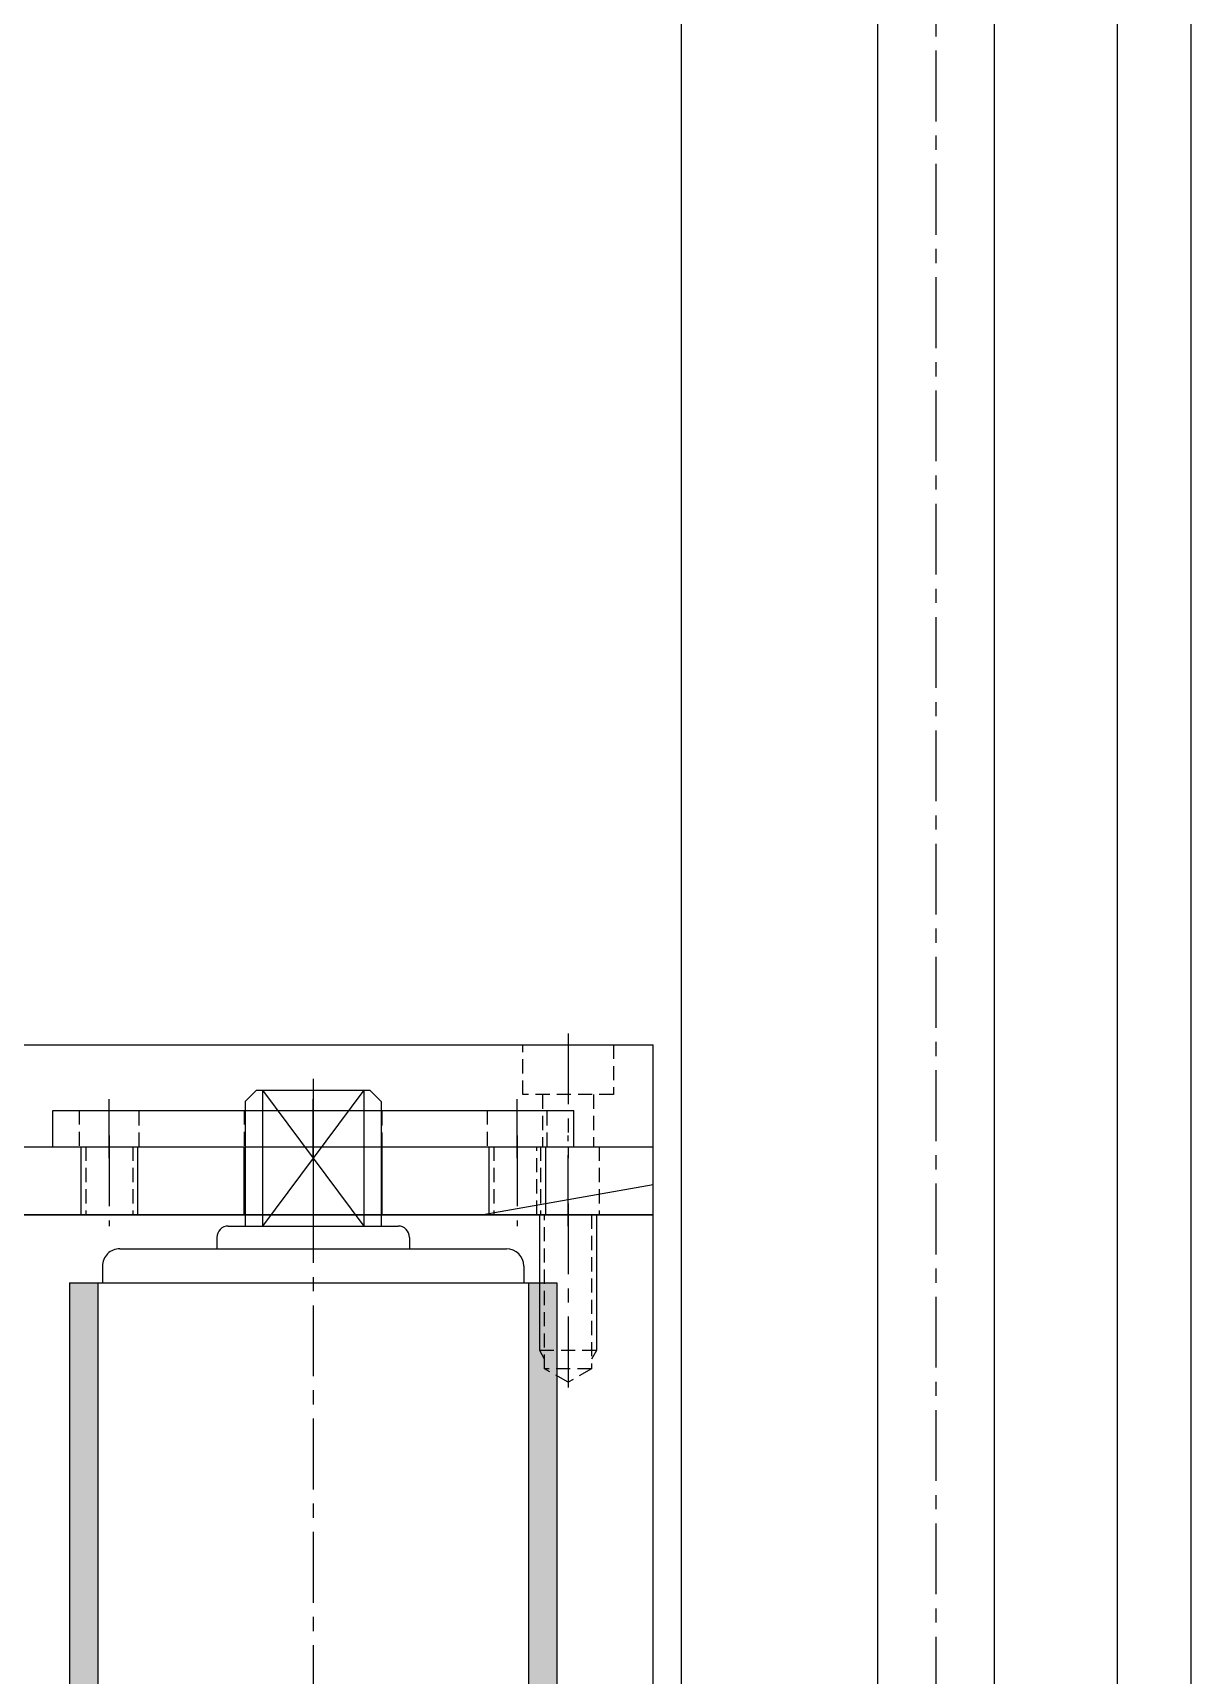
# Model space of a CAD drawing. Header units: inches. Extents: x 0 to 77285, y -118 to 40065.
# Drawn here: x 13250.4 to 13352.6, y 21823.4 to 21968.4 of the extents above; entities that cross this region are included whole.
import ezdxf

# ---------------------------------------------------------------- set-up
doc = ezdxf.new("R2010")
doc.units = ezdxf.units.IN
doc.header["$LTSCALE"] = 5
doc.header["$MEASUREMENT"] = 0
doc.linetypes.add('CENTER', pattern=[2, 1.25, -0.25, 0.25, -0.25])
doc.linetypes.add('HIDDEN', pattern=[0.375, 0.25, -0.125])
for name, color, linetype in [('11', 1, 'CENTER'), ('22', 2, 'HIDDEN'), ('77', 40, 'HIDDEN'), ('B', 123, 'Continuous'), ('G', 231, 'Continuous'), ('T', 3, 'Continuous'), ('Y', 60, 'Continuous')]:
    doc.layers.add(name, color=color, linetype=linetype)

# ---------------------------------------------------------------- blocks, each defined once
blk = doc.blocks.new('A$C2e1bd1ee')
h = blk.add_hatch(color=256)
h.dxf.hatch_style = 1
h.paths.add_polyline_path([(355, 21.5), (0, 21.5), (0, 19), (355, 19)])
h.paths.add_polyline_path([(355, -19), (0, -19), (0, -21.5), (355, -21.5)])
for p, q in [((0, -21.5), (0, 21.5)), ((0, 21.5), (355, 21.5)), ((0, 19), (355, 19)), ((-1.46, 18.6), (0, 18.6)), ((-3, -17.06), (-3, 17.06)), ((-5, -7.5), (-5, 7.5)), ((-4, 8.5), (-3, 8.5)), ((-17, 5), (-16, 6)), ((-16, 6), (-5, 6)), ((-17, -5), (-17, 5)), ((-17, 4.47), (-5, 4.47)), ((-17, 4.47), (-5, -4.47)), ((-17, -4.47), (-5, 4.47)), ((-17, -4.47), (-5, -4.47)), ((-17, -5), (-16, -6)), ((-16, -6), (-5, -6)), ((-4, -8.5), (-3, -8.5)), ((-1.46, -18.6), (0, -18.6)), ((0, -19), (355, -19)), ((0, -21.5), (355, -21.5))]:
    blk.add_line(p, q)
for centre, radius, start, end in [((-1.46, 17.06), 1.54, 90, 180), ((-4, 7.5), 1, 90, 180), ((-4, -7.5), 1, 180, 270), ((-1.46, -17.06), 1.54, 180, 270)]:
    blk.add_arc(centre, radius, start, end)
at = {"layer": '11'}
blk.add_line((-18, 0), (373, 0), dxfattribs=at)
blk = doc.blocks.new('A$Cf2b6a52b')
for p, q in [((-30, 6), (255, 6)), ((218.9, 0), (218.9, 6)), ((231.1, 0), (231.1, 6)), ((255, 0), (255, 6)), ((-30, 0), (255, 0))]:
    blk.add_line(p, q)
at = {"layer": '11'}
for p, q in [((225, 8), (225, -2)), ((207, 7), (207, -1)), ((243, 7), (243, -1)), ((247.5, -1), (247.5, 7)), ((247.5, -1), (247.5, 7))]:
    blk.add_line(p, q, dxfattribs=at)
at = {"layer": '22'}
for p, q in [((204.93, 6), (204.93, 0)), ((209.07, 6), (209.07, 0)), ((240.93, 6), (240.93, 0)), ((245.07, 6), (245.07, 0))]:
    blk.add_line(p, q, dxfattribs=at)
at = {"layer": '77'}
for p, q in [((244.75, 0), (244.75, 6)), ((250.25, 6), (250.25, 0))]:
    blk.add_line(p, q, dxfattribs=at)
at = {"layer": 'T'}
for p, q in [((204.5, 6), (204.5, 0)), ((209.5, 6), (209.5, 0)), ((240.5, 6), (240.5, 0)), ((245.5, 6), (245.5, 0))]:
    blk.add_line(p, q, dxfattribs=at)
blk = doc.blocks.new('A$C284e43e4')
for p, q in [((-9, -142.5), (-9, 142.5)), ((3.36, 142.5), (-9, 142.5)), ((0, -142.5), (0, 142.5)), ((3.36, 142.5), (6, 127.5)), ((6, -127.5), (6, 127.5))]:
    blk.add_line(p, q)
at = {"layer": '11'}
blk.add_line((-10, 135), (1, 135), dxfattribs=at)
at = {"layer": '22'}
for p, q in [((-9, 139), (-4.6, 139)), ((-4.6, 139), (-4.6, 131)), ((-4.6, 137.25), (0, 137.25)), ((-4.6, 132.75), (0, 132.75)), ((-4.6, 131), (-9, 131))]:
    blk.add_line(p, q, dxfattribs=at)
blk = doc.blocks.new('A$C8ed1b21d')
for p, q in [((367, 0), (0, 0)), ((0, 0), (0, -285))]:
    blk.add_line(p, q)
at = {"layer": '11'}
blk.add_line((-1, -7.5), (15.79, -7.5), dxfattribs=at)
at = {"layer": '22'}
for p, q in [((0, -5.43), (13.6, -5.43)), ((12, -5), (12, -10)), ((13.6, -5.43), (14.79, -7.5)), ((13.6, -5.43), (13.6, -9.57)), ((14.79, -7.5), (13.6, -9.57)), ((13.6, -9.57), (0, -9.57))]:
    blk.add_line(p, q, dxfattribs=at)
at = {"layer": 'T'}
for p, q in [((0, -5), (12, -5)), ((12, -5), (12.75, -5.43)), ((12, -10), (0, -10)), ((12.75, -9.57), (12, -10))]:
    blk.add_line(p, q, dxfattribs=at)
blk = doc.blocks.new('A$C872dc677')
for p, q in [((-23, 3.2), (-23, 0)), ((-23, 3.2), (23, 3.2)), ((23, 3.2), (23, 0)), ((-23, 0), (23, 0))]:
    blk.add_line(p, q)
at = {"layer": '11'}
for p, q in [((-18, 4.2), (-18, -1)), ((0, 4.2), (0, -1)), ((18, 4.2), (18, -1))]:
    blk.add_line(p, q, dxfattribs=at)
at = {"layer": '22'}
for p, q in [((-20.65, 0), (-20.65, 3.2)), ((-15.35, 3.2), (-15.35, 0)), ((-6.1, 0), (-6.1, 3.2)), ((6.1, 3.2), (6.1, 0)), ((15.35, 0), (15.35, 3.2)), ((20.65, 3.2), (20.65, 0))]:
    blk.add_line(p, q, dxfattribs=at)
blk = doc.blocks.new('A$C740f11e8')
at = {"rotation": 90}
blk.add_blockref('A$Cf2b6a52b', (-183.5, -112.5), dxfattribs=at)
blk.add_blockref('A$C8ed1b21d', (-183.5, 142.5))
at = {"layer": 'B'}
blk.add_blockref('A$C2e1bd1ee', (-177.5, 112.5), dxfattribs=at)
at = {"layer": 'G'}
blk.add_blockref('A$C284e43e4', (-189.5, 0), dxfattribs=at)
at = {"layer": 'Y', "xscale": -1, "rotation": 270}
blk.add_blockref('A$C872dc677', (-192.7, 112.5), dxfattribs=at)
blk = doc.blocks.new('A$Ca5de7116')
blk.add_blockref('A$C740f11e8', (0, 0))
blk = doc.blocks.new('A$C8e4350b7')
for p, q in [((7340, 190), (180, 190)), ((7340, 145), (180, 145))]:
    blk.add_line(p, q)
at = {"layer": '11'}
blk.add_line((7340, 167.5), (180, 167.5), dxfattribs=at)
at = {"layer": 'B'}
for p, q in [((7340, 172.65), (180, 172.65)), ((7340, 162.35), (180, 162.35))]:
    blk.add_line(p, q, dxfattribs=at)
at = {"layer": 'G'}
blk.add_line((7340, 183.5), (180, 183.5), dxfattribs=at)

msp = doc.modelspace()

# ---------------------------------------------------------------- block references
at = {"rotation": 270}
for name, p in [('A$C8e4350b7', (13162.6497809, 22990.55047629)), ('A$Ca5de7116', (13162.6504291, 21680.55047629))]:
    msp.add_blockref(name, p, dxfattribs=at)

doc.saveas('drawing.dxf')
